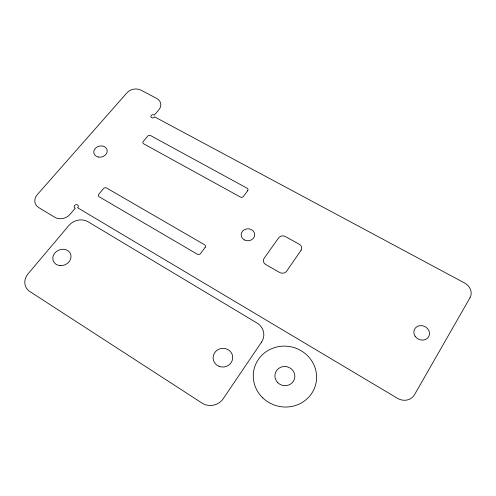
<?xml version="1.0" encoding="UTF-8"?>
<svg xmlns="http://www.w3.org/2000/svg" width="496" height="496" viewBox="0 0 496 496"><rect width="100%" height="100%" fill="white"/><g stroke="black" fill="none" stroke-linecap="round" stroke-linejoin="round"><path stroke-width="0.74" d="M470.016 297.718L414.489 394.748A12.853 11.65 32.5 0 1 397.488 398.319L77.605 207.737L77.866 207.433A2.114 1.773 -18.8 0 0 77.537 204.941A2.114 1.773 -18.8 0 0 74.611 205.499A2.114 1.773 -18.8 0 0 74.939 207.991L75.262 208.19L70.041 214.34A11.036 9.201 -20 0 1 54.734 217.273L38.645 207.52A10.98 9.052 -20.5 0 1 37.281 194.655L127.013 92.746A10.125 8.041 -10.3 0 1 141.044 90.167L156.649 98.4A10.187 8.159 -9.5 0 1 158.918 109.709L154.312 115.128L153.996 114.954A1.978 1.593 -9.5 0 0 151.249 115.469A1.978 1.593 -9.5 0 0 151.683 117.682A1.978 1.593 -9.5 0 0 154.43 117.168L154.659 116.895L464.479 282.937A12.183 10.416 23.6 0 1 470.016 297.718M261.522 342.153L223.256 398.66A15.258 14.75 -18.8 0 1 202.008 403.068L29.797 291.512A14.471 12.375 -26.8 0 1 28.117 273.761L68.938 225.413A13.888 11.805 -20.2 0 1 88.021 221.743L257.027 323.026A14.756 13.869 -0.7 0 1 261.522 342.153M300.985 250.412L286.682 271.114A5.072 4.557 3.8 0 1 279.694 272.502L265.713 264.498A5.034 4.514 1.4 0 1 264.157 258.261L278.603 237.913A4.979 4.396 2.9 0 1 285.442 236.567L299.299 244.28A5.016 4.439 4.9 0 1 300.985 250.412M205.09 247.492L200.514 253.599A2.275 2.027 -8.7 0 1 197.352 254.219L99.2 196.788A2.195 1.841 -16.4 0 1 98.822 194.203L103.559 188.579A2.189 1.829 -15.7 0 1 106.59 188.003L204.501 244.714A2.269 2.009 -7.9 0 1 205.09 247.492M247.671 190.749L243.406 196.441A2.195 1.891 -2.6 0 1 240.362 197.024L143.716 143.834A2.114 1.736 -10.8 0 1 143.27 141.422L147.696 136.164A2.102 1.724 -10.3 0 1 150.623 135.613L247.027 188.164A2.189 1.872 -2.2 0 1 247.671 190.749M244.528 239.99A6.789 5.989 -1.8 0 0 254.708 234.726A6.789 5.989 -1.8 0 0 244.522 229.617A6.789 5.989 -1.8 0 0 244.528 239.99M415.09 336.214A8.017 7.087 25.7 0 0 428.662 336.784A8.017 7.087 25.7 0 0 421.278 325.605A8.017 7.087 25.7 0 0 415.09 336.214M98.332 157.058A6.814 5.568 -14.4 0 0 107.08 149.885A6.814 5.568 -14.4 0 0 96.001 147.703A6.814 5.568 -14.4 0 0 98.332 157.058M219.151 366.383A9.821 9.35 -9 0 0 232.636 356.32A9.821 9.35 -9 0 0 216.938 350.343A9.821 9.35 -9 0 0 219.151 366.383M277.822 382.726A10.007 9.573 14.2 0 0 294.525 378.777A10.007 9.573 14.2 0 0 282.311 366.761A10.007 9.573 14.2 0 0 277.822 382.726M60.103 265.596A9.319 7.967 -23.3 0 0 70.568 253.971A9.319 7.967 -23.3 0 0 55.093 252.731A9.319 7.967 -23.3 0 0 60.103 265.596M262.793 397.897A31.75 30.374 14.2 0 0 315.617 384.766A31.75 30.374 14.2 0 0 276.408 347.082A31.75 30.374 14.2 0 0 262.793 397.897"/></g></svg>
